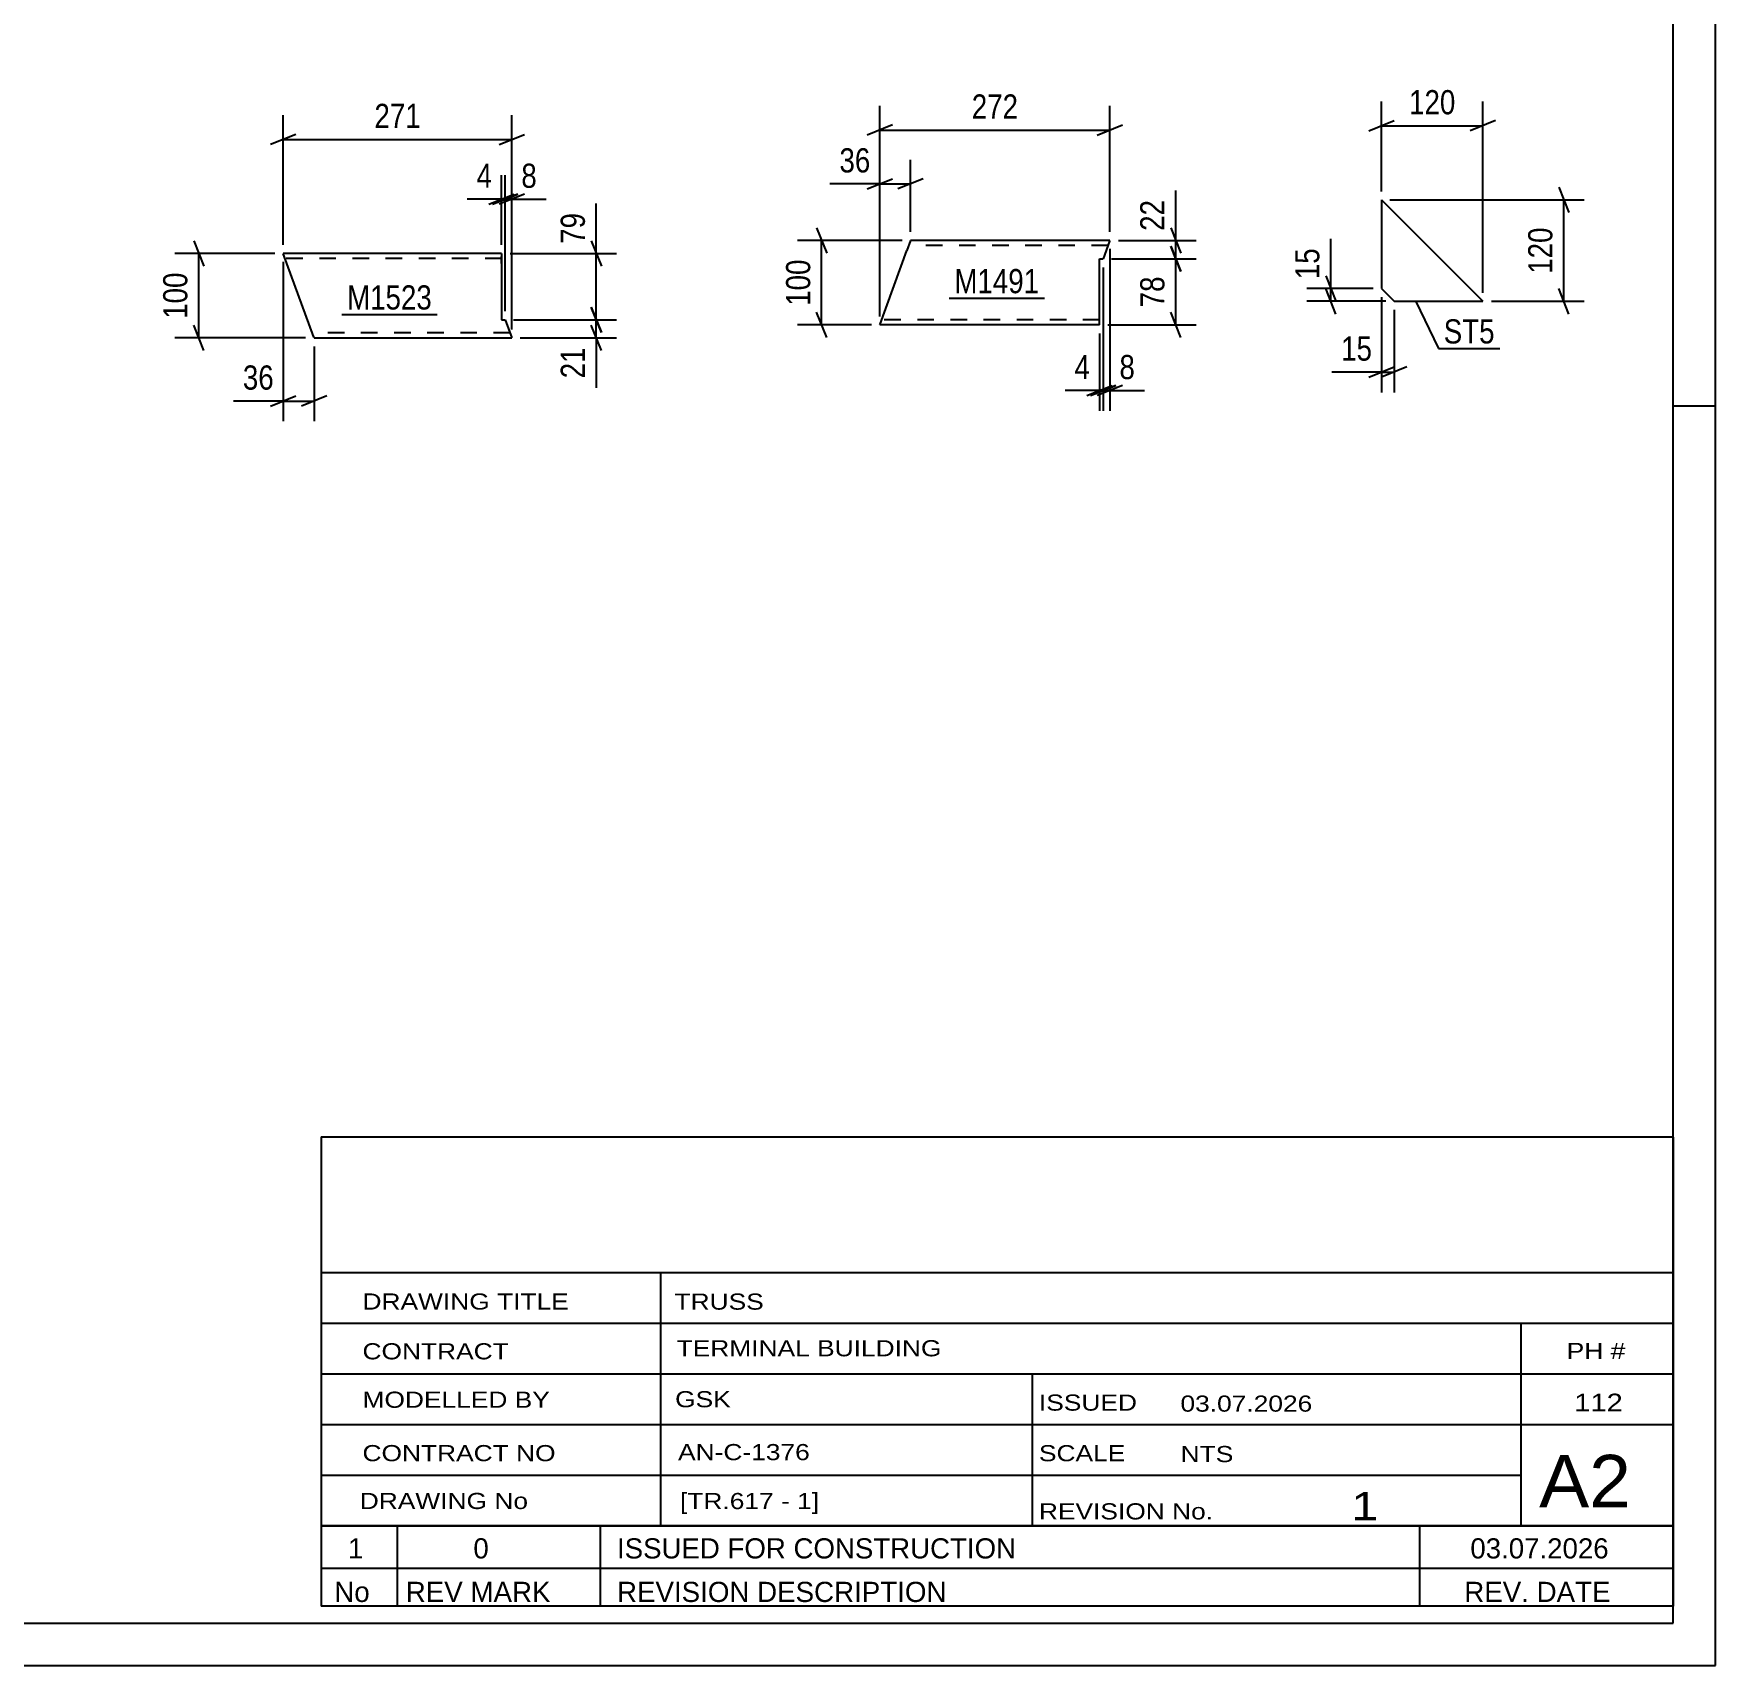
# Model space of a CAD drawing. Header units: millimetres. Extents: x 0 to 594, y 0 to 420.
# Drawn here: x 395 to 594, y 0 to 193.1 of the extents above; entities that cross this region are included whole.
import ezdxf

# ---------------------------------------------------------------- set-up
doc = ezdxf.new("R2010")
doc.units = ezdxf.units.MM
doc.linetypes.add('DXK_LINE_DOT2', pattern=[3.9198, 1.9599, -1.9599])
doc.styles.add('Arial Narrow', font='ARIALN.TTF', dxfattribs={"height": 0.2})

# ---------------------------------------------------------------- blocks, each defined once
blk = doc.blocks.new('Unknown-761532499-1163')
at = {"color": 5, "linetype": 'Continuous'}
for p, q in [((594, 0), (594, 420)), ((589, 5), (589, 415)), ((594, 149), (589, 149)), ((5, 5), (589, 5)), ((0, 0), (594, 0))]:
    blk.add_line(p, q, dxfattribs=at)
blk = doc.blocks.new('Unknown-761532499-37386')
at = {"color": 7, "linetype": 'Continuous'}
for p, q in [((429, 16.5), (589, 16.5)), ((589, 16.5), (429, 16.5)), ((429, 16.5), (429, 11.5)), ((438, 16.5), (438, 11.5)), ((462, 16.5), (462, 11.5)), ((559, 16.5), (559, 11.5)), ((589, 16.5), (589, 11.5)), ((429, 11.5), (589, 11.5)), ((429, 11.5), (429, 7)), ((429, 11.5), (589, 11.5)), ((438, 11.5), (438, 7)), ((462, 11.5), (462, 7)), ((559, 11.5), (559, 7)), ((589, 11.5), (589, 7)), ((589, 7), (429, 7))]:
    blk.add_line(p, q, dxfattribs=at)
at = {"color": 7, "linetype": 'Continuous', "style": 'Arial Narrow'}
for s, height, width, p in [('1', 2.39, 1.196471, (432.16, 12.65)), ('0', 2.39, 1.196471, (447, 12.65)), ('ISSUED FOR CONSTRUCTION', 2.3861, 1.196471, (464, 12.65)), ('03.07.2026', 2.386, 1.196471, (565, 12.65)), ('No', 2.386, 1.2, (430.54, 7.5)), ('REV MARK', 2.386, 1.2, (439, 7.5)), ('REVISION DESCRIPTION', 2.3861, 1.2, (464, 7.5)), ('REV. DATE', 2.386, 1.2, (564.28, 7.5))]:
    blk.add_text(s, height=height, dxfattribs=dict(at, width=width)).set_placement(p)
blk = doc.blocks.new('Unknown-761532499-37387')
at = {"color": 7, "linetype": 'Continuous'}
for p, q in [((429, 62.55), (429, 16.5)), ((429, 62.55), (589, 62.55)), ((589, 62.5), (589, 16.5)), ((429, 46.5), (589, 46.5)), ((469.14, 46.5), (469.14, 16.5)), ((429, 40.5), (589, 40.5)), ((571, 16.6), (571, 40.5)), ((429, 34.5), (589, 34.5)), ((513.14, 34.5), (513.14, 16.5)), ((429, 28.5), (589, 28.5)), ((429, 22.5), (571, 22.5)), ((429, 16.5), (589, 16.5))]:
    blk.add_line(p, q, dxfattribs=at)
at = {"color": 7, "style": 'Arial Narrow'}
for s, height, width, p in [('DRAWING TITLE', 1.9089, 1.425378, (433.88, 42.1)), ('TRUSS', 1.909, 1.425378, (470.81, 42.09)), ('CONTRACT', 1.909, 1.425378, (433.88, 36.21)), ('TERMINAL BUILDING', 1.9089, 1.425378, (471.06, 36.57)), ('MODELLED BY', 1.9089, 1.425378, (433.88, 30.48)), ('GSK', 1.909, 1.425378, (470.88, 30.54)), ('ISSUED', 1.909, 1.425378, (513.94, 30.14)), ('03.07.2026', 1.909, 1.425378, (530.69, 30.02)), ('CONTRACT NO', 1.9089, 1.425378, (433.88, 24.16)), ('AN-C-1376', 1.909, 1.425378, (471.23, 24.28)), ('SCALE', 1.909, 1.425378, (513.94, 24.15)), ('A2', 6.204, 1.25, (573.14, 18.7)), ('DRAWING No', 1.909, 1.425378, (433.56, 18.5)), ('[TR.617 - 1]', 1.9089, 1.425378, (471.46, 18.49)), ('1', 3.34, 1.5, (550.91, 17.18)), ('REVISION No.', 1.9089, 1.425378, (513.94, 17.27))]:
    blk.add_text(s, height=height, dxfattribs=dict(at, width=width)).set_placement(p)
at = {"color": 7, "linetype": 'Continuous', "style": 'Arial Narrow', "width": 1.43}
for s, height, p in [('PH #', 1.909, (576.4, 36.25)), ('112', 2.1, (577.3, 30.05)), ('NTS', 1.909, (530.7, 24.05))]:
    blk.add_text(s, height=height, dxfattribs=at).set_placement(p)
blk = doc.blocks.new('Part-761532499-12261 - 12260')
at = {"color": 2, "linetype": 'Continuous'}
for p, q in [((554.49, 173.41), (554.49, 162.91)), ((554.49, 173.41), (566.49, 161.41)), ((554.49, 162.91), (555.99, 161.41)), ((555.99, 161.41), (566.49, 161.41))]:
    blk.add_line(p, q, dxfattribs=at)
blk = doc.blocks.new('Part-761532499-12333 - 12332')
at = {"color": 2, "linetype": 'Continuous'}
for p, q in [((495.15, 158.71), (498.32, 167.42)), ((498.75, 168.62), (498.32, 167.42)), ((522.34, 168.62), (498.75, 168.62)), ((522.31, 168.53), (521.54, 166.42)), ((522.34, 168.62), (522.31, 168.53)), ((521.11, 158.62), (521.11, 166.42)), ((521.11, 166.42), (521.54, 166.42)), ((495.11, 158.62), (495.15, 158.71)), ((521.11, 158.62), (495.11, 158.62))]:
    blk.add_line(p, q, dxfattribs=at)
at = {"color": 7, "linetype": 'DXK_LINE_DOT2'}
for p, q in [((522.12, 168.02), (498.53, 168.02)), ((495.33, 159.22), (495.35, 159.27)), ((495.11, 158.62), (495.11, 158.62)), ((521.11, 159.22), (495.33, 159.22))]:
    blk.add_line(p, q, dxfattribs=at)
blk = doc.blocks.new('Part-761532499-12340 - 12339')
at = {"color": 2, "linetype": 'Continuous'}
for p, q in [((450.34, 167.08), (424.5, 167.08)), ((428.11, 157.18), (424.5, 167.08)), ((450.34, 167.08), (450.34, 166.99)), ((450.34, 166.99), (450.34, 165.88)), ((450.34, 165.88), (450.34, 159.23)), ((450.34, 159.23), (450.77, 159.23)), ((450.77, 159.23), (451.55, 157.08)), ((428.11, 157.18), (428.14, 157.08)), ((428.14, 157.08), (451.55, 157.08))]:
    blk.add_line(p, q, dxfattribs=at)
at = {"color": 7, "linetype": 'DXK_LINE_DOT2'}
for p, q in [((450.34, 166.48), (424.72, 166.48)), ((450.34, 165.88), (450.34, 166.73)), ((450.34, 166.11), (450.34, 165.88)), ((427.92, 157.68), (427.91, 157.73)), ((451.34, 157.68), (427.92, 157.68))]:
    blk.add_line(p, q, dxfattribs=at)
blk = doc.blocks.new('StraightDimension-761532499-12745 - 12260')
at = {"color": 7, "linetype": 'Continuous'}
for p, q in [((555.49, 173.41), (578.46, 173.41)), ((575.46, 174.91), (576.66, 171.91)), ((576.06, 161.41), (576.06, 173.41)), ((567.49, 161.41), (578.46, 161.41)), ((576.66, 159.91), (575.46, 162.91))]:
    blk.add_line(p, q, dxfattribs=at)
at = {"color": 0}
blk.add_wipeout([(575.31, 170.75), (571.11, 170.75), (571.11, 164.07), (575.31, 164.07)], dxfattribs=at)
at = {"color": 3, "style": 'Arial Narrow'}
blk.add_text('120', height=2.863, rotation=90.0002, dxfattribs=at).set_placement((574.71, 164.67))
blk = doc.blocks.new('StraightDimension-761532499-12737 - 12260')
at = {"color": 7, "linetype": 'Continuous'}
for p, q in [((554.49, 174.41), (554.49, 185.04)), ((566.49, 162.41), (566.49, 185.04)), ((552.99, 181.59), (555.99, 182.79)), ((554.49, 182.19), (566.49, 182.19)), ((567.99, 182.79), (564.99, 181.59))]:
    blk.add_line(p, q, dxfattribs=at)
at = {"color": 0}
blk.add_wipeout([(563.84, 182.94), (563.84, 187.14), (557.15, 187.14), (557.15, 182.94)], dxfattribs=at)
at = {"color": 3, "style": 'Arial Narrow'}
blk.add_text('120', height=2.863, dxfattribs=at).set_placement((557.75, 183.54))
blk = doc.blocks.new('StraightDimension-761532499-12741 - 12260')
at = {"color": 7, "linetype": 'Continuous'}
for p, q in [((547.88, 164.41), (549.08, 161.41)), ((553.49, 162.91), (545.63, 162.91)), ((554.99, 161.41), (545.63, 161.41)), ((549.08, 159.91), (547.88, 162.91)), ((548.48, 161.41), (548.48, 162.91))]:
    blk.add_line(p, q, dxfattribs=at)
at = {"color": 0}
blk.add_wipeout([(547.73, 168.29), (543.53, 168.29), (543.53, 163.43), (547.73, 163.43)], dxfattribs=at)
at = {"color": 7, "linetype": 'Continuous'}
blk.add_line((548.48, 162.91), (548.48, 168.81), dxfattribs=at)
blk.add_line((548.48, 162.91), (548.48, 168.81), dxfattribs=at)
at = {"color": 3, "style": 'Arial Narrow'}
blk.add_text('15', height=2.863, rotation=90.0002, dxfattribs=at).set_placement((547.13, 164.03))
blk = doc.blocks.new('StraightDimension-761532499-12733 - 12260')
at = {"color": 7, "linetype": 'Continuous'}
for p, q in [((554.49, 161.91), (554.49, 150.64)), ((555.99, 160.41), (555.99, 150.64)), ((552.99, 152.44), (555.99, 153.64)), ((557.49, 153.64), (554.49, 152.44)), ((554.49, 153.04), (555.99, 153.04))]:
    blk.add_line(p, q, dxfattribs=at)
at = {"color": 0}
blk.add_wipeout([(553.97, 153.79), (553.97, 157.99), (549.11, 157.99), (549.11, 153.79)], dxfattribs=at)
at = {"color": 7, "linetype": 'Continuous'}
blk.add_line((554.49, 153.04), (548.59, 153.04), dxfattribs=at)
blk.add_line((554.49, 153.04), (548.59, 153.04), dxfattribs=at)
at = {"color": 3, "style": 'Arial Narrow'}
blk.add_text('15', height=2.863, dxfattribs=at).set_placement((549.71, 154.39))
blk = doc.blocks.new('StraightDimension-761532499-12766 - 12332')
at = {"color": 7, "linetype": 'Continuous'}
for p, q in [((487.62, 170.12), (488.82, 167.12)), ((497.75, 168.62), (485.37, 168.62)), ((488.22, 158.62), (488.22, 168.62)), ((488.82, 157.12), (487.62, 160.12)), ((494.11, 158.62), (485.37, 158.62))]:
    blk.add_line(p, q, dxfattribs=at)
at = {"color": 0}
blk.add_wipeout([(487.47, 166.97), (483.27, 166.97), (483.27, 160.28), (487.47, 160.28)], dxfattribs=at)
at = {"color": 3, "style": 'Arial Narrow'}
blk.add_text('100', height=2.863, rotation=90.0002, dxfattribs=at).set_placement((486.87, 160.88))
blk = doc.blocks.new('StraightDimension-761532499-34442 - 12332')
at = {"color": 7, "linetype": 'Continuous'}
for p, q in [((522.34, 167.62), (522.34, 148.45)), ((521.54, 165.42), (521.54, 148.45)), ((520.04, 150.25), (523.04, 151.45)), ((523.84, 151.45), (520.84, 150.25)), ((521.54, 150.85), (522.34, 150.85))]:
    blk.add_line(p, q, dxfattribs=at)
at = {"color": 0}
blk.add_wipeout([(525.9, 151.6), (525.9, 155.8), (522.87, 155.8), (522.87, 151.6)], dxfattribs=at)
at = {"color": 7, "linetype": 'Continuous'}
blk.add_line((522.34, 150.85), (526.42, 150.85), dxfattribs=at)
blk.add_line((522.34, 150.85), (526.42, 150.85), dxfattribs=at)
at = {"color": 3, "style": 'Arial Narrow'}
blk.add_text('8', height=2.86, dxfattribs=at).set_placement((523.47, 152.2))
blk = doc.blocks.new('StraightDimension-761532499-33187 - 12332')
at = {"color": 7, "linetype": 'Continuous'}
for p, q in [((529.54, 170.12), (530.74, 167.12)), ((523.34, 168.62), (532.54, 168.62)), ((530.74, 164.92), (529.54, 167.92)), ((530.14, 166.42), (530.14, 168.62)), ((522.54, 166.42), (532.54, 166.42))]:
    blk.add_line(p, q, dxfattribs=at)
at = {"color": 0}
blk.add_wipeout([(529.39, 174), (525.19, 174), (525.19, 169.15), (529.39, 169.15)], dxfattribs=at)
at = {"color": 7, "linetype": 'Continuous'}
blk.add_line((530.14, 168.62), (530.14, 174.53), dxfattribs=at)
blk.add_line((530.14, 168.62), (530.14, 174.53), dxfattribs=at)
at = {"color": 3, "style": 'Arial Narrow'}
blk.add_text('22', height=2.863, rotation=90.0002, dxfattribs=at).set_placement((528.79, 169.75))
blk = doc.blocks.new('StraightDimension-761532499-33188 - 12332')
at = {"color": 7, "linetype": 'Continuous'}
for p, q in [((529.54, 167.92), (530.74, 164.92)), ((522.54, 166.42), (532.54, 166.42)), ((530.14, 158.62), (530.14, 166.42)), ((530.74, 157.12), (529.54, 160.12)), ((522.11, 158.62), (532.54, 158.62))]:
    blk.add_line(p, q, dxfattribs=at)
at = {"color": 0}
blk.add_wipeout([(529.39, 164.95), (525.19, 164.95), (525.19, 160.1), (529.39, 160.1)], dxfattribs=at)
at = {"color": 3, "style": 'Arial Narrow'}
blk.add_text('78', height=2.863, rotation=90.0002, dxfattribs=at).set_placement((528.79, 160.7))
blk = doc.blocks.new('StraightDimension-761532499-12772 - 12332')
at = {"color": 7, "linetype": 'Continuous'}
for p, q in [((495.11, 159.62), (495.11, 178.16)), ((498.75, 169.62), (498.75, 178.16)), ((493.61, 174.71), (496.61, 175.91)), ((495.11, 175.31), (498.75, 175.31)), ((500.25, 175.91), (497.25, 174.71))]:
    blk.add_line(p, q, dxfattribs=at)
at = {"color": 0}
blk.add_wipeout([(494.59, 176.06), (494.59, 180.26), (489.73, 180.26), (489.73, 176.06)], dxfattribs=at)
at = {"color": 7, "linetype": 'Continuous'}
blk.add_line((495.11, 175.31), (489.21, 175.31), dxfattribs=at)
blk.add_line((495.11, 175.31), (489.21, 175.31), dxfattribs=at)
at = {"color": 3, "style": 'Arial Narrow'}
blk.add_text('36', height=2.863, dxfattribs=at).set_placement((490.33, 176.66))
blk = doc.blocks.new('StraightDimension-761532499-12792 - 12332')
at = {"color": 7, "linetype": 'Continuous'}
for p, q in [((495.11, 159.62), (495.11, 184.53)), ((522.34, 169.62), (522.34, 184.53)), ((496.61, 182.28), (493.61, 181.08)), ((495.11, 181.68), (522.34, 181.68)), ((520.84, 181.08), (523.84, 182.28))]:
    blk.add_line(p, q, dxfattribs=at)
at = {"color": 0}
blk.add_wipeout([(512.07, 182.43), (512.07, 186.63), (505.39, 186.63), (505.39, 182.43)], dxfattribs=at)
at = {"color": 3, "style": 'Arial Narrow'}
blk.add_text('272', height=2.863, dxfattribs=at).set_placement((505.99, 183.03))
blk = doc.blocks.new('StraightDimension-761532499-34443 - 12332')
at = {"color": 7, "linetype": 'Continuous'}
for p, q in [((521.54, 165.42), (521.54, 148.45)), ((521.11, 157.62), (521.11, 148.45)), ((519.61, 150.25), (522.61, 151.45)), ((523.04, 151.45), (520.04, 150.25)), ((521.11, 150.85), (521.54, 150.85))]:
    blk.add_line(p, q, dxfattribs=at)
at = {"color": 0}
blk.add_wipeout([(520.58, 151.6), (520.58, 155.8), (517.55, 155.8), (517.55, 151.6)], dxfattribs=at)
at = {"color": 7, "linetype": 'Continuous'}
blk.add_line((521.11, 150.85), (517.03, 150.85), dxfattribs=at)
blk.add_line((521.11, 150.85), (517.03, 150.85), dxfattribs=at)
at = {"color": 3, "style": 'Arial Narrow'}
blk.add_text('4', height=2.86, dxfattribs=at).set_placement((518.15, 152.2))
blk = doc.blocks.new('StraightDimension-761532499-34578 - 12339')
at = {"color": 7, "linetype": 'Continuous'}
for p, q in [((450.77, 160.23), (450.77, 176.34)), ((451.55, 158.08), (451.55, 176.34)), ((449.27, 172.89), (452.27, 174.09)), ((453.05, 174.09), (450.05, 172.89)), ((450.77, 173.49), (451.55, 173.49))]:
    blk.add_line(p, q, dxfattribs=at)
at = {"color": 0}
blk.add_wipeout([(455.11, 174.24), (455.11, 178.44), (452.08, 178.44), (452.08, 174.24)], dxfattribs=at)
at = {"color": 7, "linetype": 'Continuous'}
blk.add_line((451.55, 173.49), (455.63, 173.49), dxfattribs=at)
blk.add_line((451.55, 173.49), (455.63, 173.49), dxfattribs=at)
at = {"color": 3, "style": 'Arial Narrow'}
blk.add_text('8', height=2.86, dxfattribs=at).set_placement((452.68, 174.84))
blk = doc.blocks.new('StraightDimension-761532499-12805 - 12339')
at = {"color": 7, "linetype": 'Continuous'}
for p, q in [((413.9, 168.58), (415.1, 165.58)), ((423.5, 167.08), (411.65, 167.08)), ((414.5, 157.08), (414.5, 167.08)), ((415.1, 155.58), (413.9, 158.58)), ((427.14, 157.08), (411.65, 157.08))]:
    blk.add_line(p, q, dxfattribs=at)
at = {"color": 0}
blk.add_wipeout([(413.75, 165.43), (409.55, 165.43), (409.55, 158.74), (413.75, 158.74)], dxfattribs=at)
at = {"color": 3, "style": 'Arial Narrow'}
blk.add_text('100', height=2.863, rotation=90.0002, dxfattribs=at).set_placement((413.15, 159.34))
blk = doc.blocks.new('StraightDimension-761532499-12796 - 12339')
at = {"color": 7, "linetype": 'Continuous'}
for p, q in [((460.95, 168.58), (462.15, 165.58)), ((451.34, 167.08), (463.95, 167.08)), ((461.55, 159.23), (461.55, 167.08)), ((462.15, 157.73), (460.95, 160.73)), ((451.77, 159.23), (463.95, 159.23))]:
    blk.add_line(p, q, dxfattribs=at)
at = {"color": 0}
blk.add_wipeout([(460.8, 172.47), (456.6, 172.47), (456.6, 167.61), (460.8, 167.61)], dxfattribs=at)
at = {"color": 7, "linetype": 'Continuous'}
blk.add_line((461.55, 167.08), (461.55, 172.99), dxfattribs=at)
blk.add_line((461.55, 167.08), (461.55, 172.99), dxfattribs=at)
at = {"color": 3, "style": 'Arial Narrow'}
blk.add_text('79', height=2.863, rotation=90.0002, dxfattribs=at).set_placement((460.2, 168.21))
blk = doc.blocks.new('StraightDimension-761532499-12797 - 12339')
at = {"color": 7, "linetype": 'Continuous'}
for p, q in [((460.95, 160.73), (462.15, 157.73)), ((451.77, 159.23), (463.95, 159.23)), ((462.15, 155.58), (460.95, 158.58)), ((461.55, 157.08), (461.55, 159.23)), ((452.55, 157.08), (463.95, 157.08))]:
    blk.add_line(p, q, dxfattribs=at)
at = {"color": 0}
blk.add_wipeout([(460.8, 156.56), (456.6, 156.56), (456.6, 151.7), (460.8, 151.7)], dxfattribs=at)
at = {"color": 7, "linetype": 'Continuous'}
blk.add_line((461.55, 157.08), (461.55, 151.18), dxfattribs=at)
blk.add_line((461.55, 157.08), (461.55, 151.18), dxfattribs=at)
at = {"color": 3, "style": 'Arial Narrow'}
blk.add_text('21', height=2.863, rotation=90.0002, dxfattribs=at).set_placement((460.2, 152.3))
blk = doc.blocks.new('StraightDimension-761532499-12811 - 12339')
at = {"color": 7, "linetype": 'Continuous'}
for p, q in [((424.5, 166.08), (424.5, 147.21)), ((428.14, 156.08), (428.14, 147.21)), ((423, 149.01), (426, 150.21)), ((424.5, 149.61), (428.14, 149.61)), ((429.64, 150.21), (426.64, 149.01))]:
    blk.add_line(p, q, dxfattribs=at)
at = {"color": 0}
blk.add_wipeout([(423.98, 150.36), (423.98, 154.56), (419.12, 154.56), (419.12, 150.36)], dxfattribs=at)
at = {"color": 7, "linetype": 'Continuous'}
blk.add_line((424.5, 149.61), (418.6, 149.61), dxfattribs=at)
blk.add_line((424.5, 149.61), (418.6, 149.61), dxfattribs=at)
at = {"color": 3, "style": 'Arial Narrow'}
blk.add_text('36', height=2.863, dxfattribs=at).set_placement((419.72, 150.96))
blk = doc.blocks.new('StraightDimension-761532499-12831 - 12339')
at = {"color": 7, "linetype": 'Continuous'}
for p, q in [((424.5, 168.08), (424.5, 183.42)), ((451.55, 158.08), (451.55, 183.42)), ((426, 181.17), (423, 179.97)), ((450.05, 179.97), (453.05, 181.17)), ((424.5, 180.57), (451.55, 180.57))]:
    blk.add_line(p, q, dxfattribs=at)
at = {"color": 0}
blk.add_wipeout([(441.37, 181.32), (441.37, 185.52), (434.69, 185.52), (434.69, 181.32)], dxfattribs=at)
at = {"color": 3, "style": 'Arial Narrow'}
blk.add_text('271', height=2.863, dxfattribs=at).set_placement((435.29, 181.92))
blk = doc.blocks.new('StraightDimension-761532499-34579 - 12339')
at = {"color": 7, "linetype": 'Continuous'}
for p, q in [((450.34, 168.08), (450.34, 176.34)), ((450.77, 160.23), (450.77, 176.34)), ((448.84, 172.89), (451.84, 174.09)), ((452.27, 174.09), (449.27, 172.89)), ((450.34, 173.49), (450.77, 173.49))]:
    blk.add_line(p, q, dxfattribs=at)
at = {"color": 0}
blk.add_wipeout([(449.81, 174.24), (449.81, 178.44), (446.78, 178.44), (446.78, 174.24)], dxfattribs=at)
at = {"color": 7, "linetype": 'Continuous'}
blk.add_line((450.34, 173.49), (446.26, 173.49), dxfattribs=at)
blk.add_line((450.34, 173.49), (446.26, 173.49), dxfattribs=at)
at = {"color": 3, "style": 'Arial Narrow'}
blk.add_text('4', height=2.86, dxfattribs=at).set_placement((447.38, 174.84))
blk = doc.blocks.new('Mark-761532499-12888 - 12260')
at = {"color": 0}
blk.add_wipeout([(567.88, 156.42), (567.88, 159.42), (561.85, 159.42), (561.85, 156.42)], dxfattribs=at)
blk.add_wipeout([(567.88, 156.42), (567.88, 159.42), (561.85, 159.42), (561.85, 156.42)], dxfattribs=at)
at = {"color": 30, "linetype": 'Continuous'}
for p, q in [((558.52, 161.47), (561.25, 155.82)), ((561.25, 155.82), (568.48, 155.82))]:
    blk.add_line(p, q, dxfattribs=at)
at = {"color": 3, "style": 'Arial Narrow'}
blk.add_text('ST5', height=2.863, dxfattribs=at).set_placement((561.85, 156.42))
blk = doc.blocks.new('Mark-761532499-12894 - 12332')
at = {"color": 0}
blk.add_wipeout([(513.99, 162.37), (513.99, 165.37), (503.93, 165.37), (503.93, 162.37)], dxfattribs=at)
blk.add_wipeout([(513.99, 162.37), (513.99, 165.37), (503.93, 165.37), (503.93, 162.37)], dxfattribs=at)
at = {"color": 30, "linetype": 'Continuous'}
blk.add_line((503.33, 161.77), (514.59, 161.77), dxfattribs=at)
at = {"color": 3, "style": 'Arial Narrow'}
blk.add_text('M1491', height=2.863, dxfattribs=at).set_placement((503.93, 162.37))
blk = doc.blocks.new('Mark-761532499-12897 - 12339')
at = {"color": 0}
blk.add_wipeout([(442.11, 160.44), (442.11, 163.44), (432.05, 163.44), (432.05, 160.44)], dxfattribs=at)
blk.add_wipeout([(442.11, 160.44), (442.11, 163.44), (432.05, 163.44), (432.05, 160.44)], dxfattribs=at)
at = {"color": 30, "linetype": 'Continuous'}
blk.add_line((431.45, 159.84), (442.71, 159.84), dxfattribs=at)
at = {"color": 3, "style": 'Arial Narrow'}
blk.add_text('M1523', height=2.863, dxfattribs=at).set_placement((432.05, 160.44))

msp = doc.modelspace()

# ---------------------------------------------------------------- block references
for name in ['Unknown-761532499-1163', 'Part-761532499-12261 - 12260', 'Part-761532499-12333 - 12332', 'Part-761532499-12340 - 12339', 'Unknown-761532499-37387', 'Unknown-761532499-37386']:
    msp.add_blockref(name, (0, 0))

# ---------------------------------------------------------------- next in the draw order: block references
for name in ['StraightDimension-761532499-34578 - 12339', 'StraightDimension-761532499-12745 - 12260', 'StraightDimension-761532499-12766 - 12332', 'StraightDimension-761532499-12805 - 12339', 'StraightDimension-761532499-34442 - 12332']:
    msp.add_blockref(name, (0, 0))

# ---------------------------------------------------------------- next in the draw order: block references
for name in ['StraightDimension-761532499-12737 - 12260', 'StraightDimension-761532499-12772 - 12332', 'StraightDimension-761532499-33187 - 12332', 'StraightDimension-761532499-12796 - 12339', 'StraightDimension-761532499-12811 - 12339']:
    msp.add_blockref(name, (0, 0))

# ---------------------------------------------------------------- next in the draw order: block references
for name in ['StraightDimension-761532499-33188 - 12332', 'StraightDimension-761532499-12741 - 12260', 'Mark-761532499-12888 - 12260', 'StraightDimension-761532499-12797 - 12339']:
    msp.add_blockref(name, (0, 0))

# ---------------------------------------------------------------- next in the draw order: block references
for name in ['StraightDimension-761532499-12831 - 12339', 'StraightDimension-761532499-12792 - 12332', 'StraightDimension-761532499-12733 - 12260']:
    msp.add_blockref(name, (0, 0))

# ---------------------------------------------------------------- next in the draw order: block references
for name in ['StraightDimension-761532499-34579 - 12339', 'Mark-761532499-12894 - 12332', 'StraightDimension-761532499-34443 - 12332', 'Mark-761532499-12897 - 12339']:
    msp.add_blockref(name, (0, 0))

doc.saveas('drawing.dxf')
